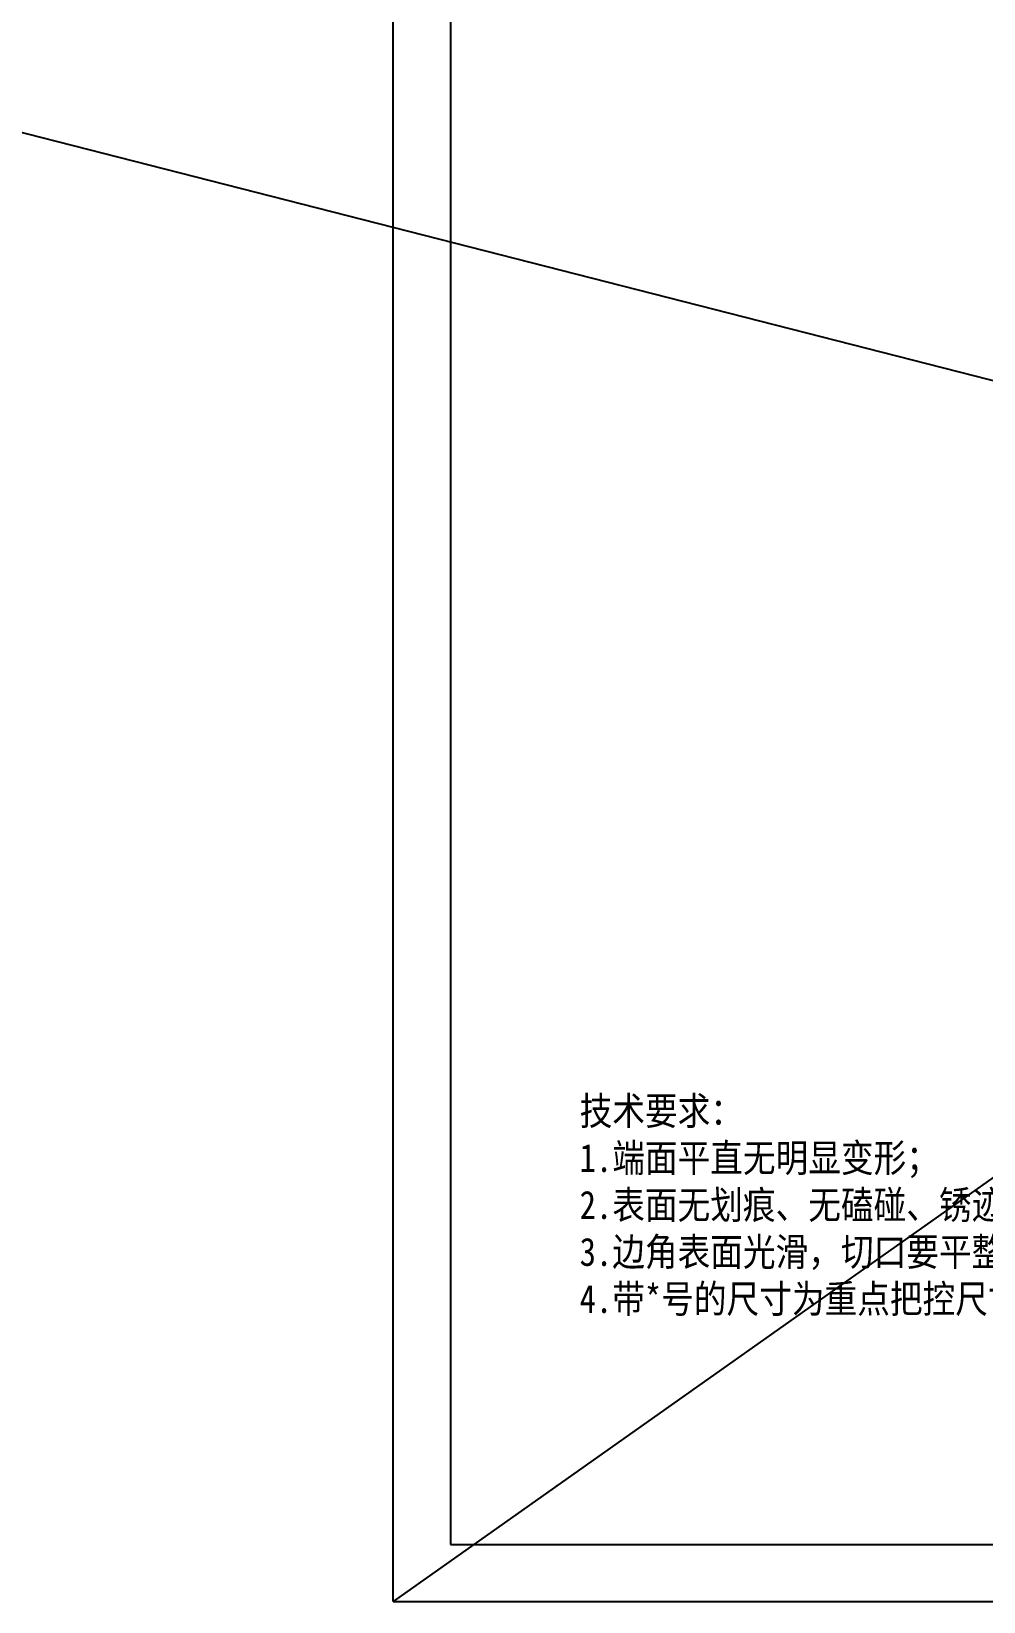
# Model space of a CAD drawing. Header units: millimetres. Extents: x 0 to 8948, y -1340 to 1100.
# Drawn here: x 3299.6 to 3466.3, y 0 to 275 of the extents above; entities that cross this region are included whole.
import ezdxf

# ---------------------------------------------------------------- set-up
doc = ezdxf.new("R2010")
doc.units = ezdxf.units.MM
doc.header["$LTSCALE"] = 85.25
doc.layers.get('0').update_dxf_attribs({"linetype": 'CONTINUOUS'})
doc.styles.get("Standard").update_dxf_attribs({"font": 'txt', "width": 0.85})

msp = doc.modelspace()

# ---------------------------------------------------------------- linework, layer by layer
for p, q in [((0, 1100), (4304.922, 0)), ((3956.955, 420), (3362.955, 0))]:
    msp.add_line(p, q)
at = {"color": 7, "linetype": 'Continuous'}
for q in [(3362.955, 420), (3956.955, 0)]:
    msp.add_line((3362.955, 0), q, dxfattribs=at)
msp.add_lwpolyline([(3372.955, 10), (3946.955, 10), (3946.955, 410), (3372.955, 410)], close=True, dxfattribs=at)

# ---------------------------------------------------------------- texts
at = {"insert": (3395.6, 88.406), "char_height": 4.935, "width": 175.76291, "attachment_point": 1}
msp.add_mtext('{\\fSimSun|b0|i0|c134|p54;技术要求：\\P1.端面平直无明显变形；\\P2.表面无划痕、无磕碰、锈迹等缺陷；\\P3.边角表面光滑，切口要平整无利边、毛刺、批锋、锐角;\\P4.\\fSimSun|b0|i0|c134|p34;\\C0;带*号的尺寸为重点把控尺寸\\fSimSun|b0|i0|c134|p54;\\C256;；}', dxfattribs=at)

doc.saveas('drawing.dxf')
